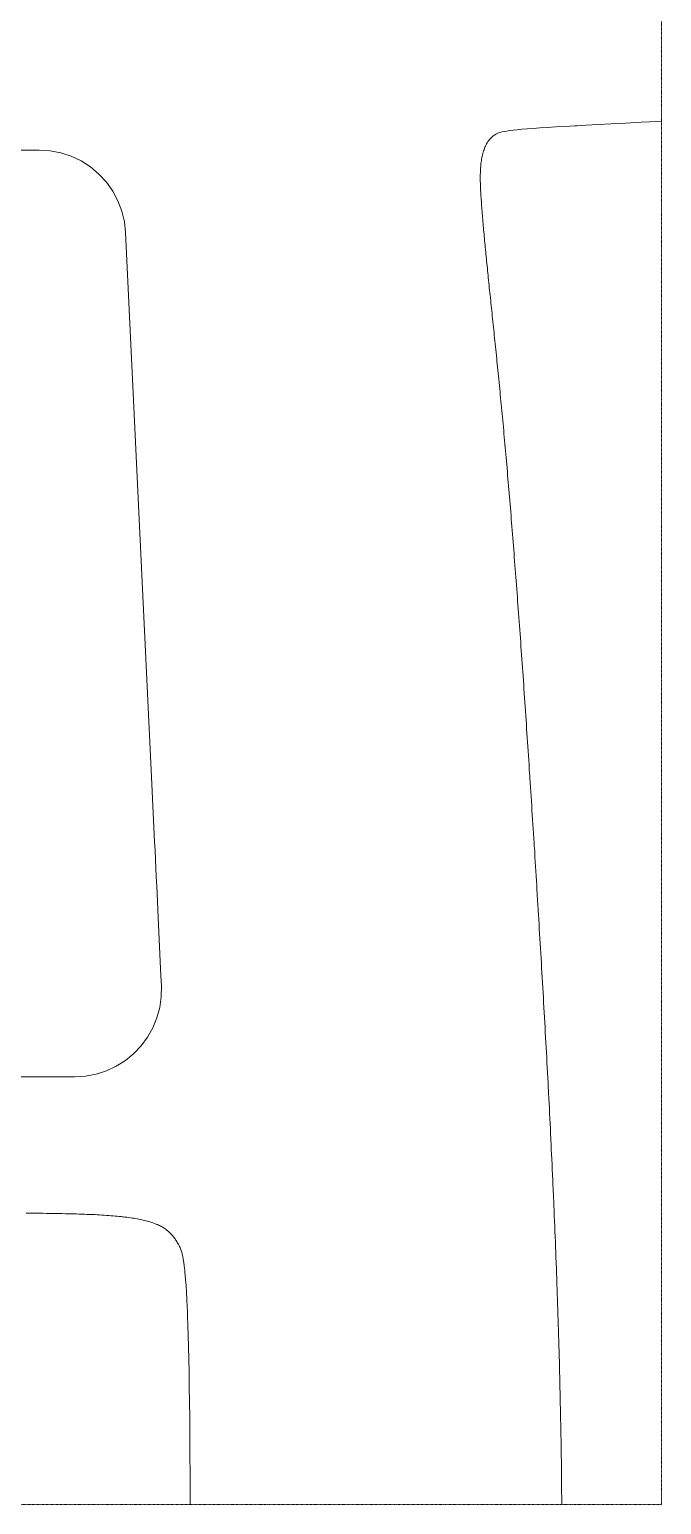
# Model space of a CAD drawing. Header units: inches. Extents: x -9418 to 110693, y 8585 to 209374.
# Drawn here: x 2563 to 4313, y 8585 to 12668 of the extents above; entities that cross this region are included whole.
import ezdxf

# ---------------------------------------------------------------- set-up
doc = ezdxf.new("R2010")
doc.units = ezdxf.units.IN
doc.header["$MEASUREMENT"] = 0
doc.linetypes.add('Aligning Line 1_8_', pattern=[0.25, 0.125, -0.125])
for name, color, linetype, lineweight in [('0-1', 7, 'Continuous', 5), ('C-TOPO', 7, 'Continuous', 9), ('G-ANNO-SYMB', 111, 'Aligning Line 1_8_', 9)]:
    doc.layers.add(name, color=color, linetype=linetype, lineweight=lineweight)

# ---------------------------------------------------------------- blocks, each defined once
blk = doc.blocks.new('1750 Ox - Topography_rvt-1-SITE PLAN - TOPO WITH IMAGERY')
at = {"layer": 'C-TOPO'}
for p, q in [((4302.6, 12413.8), (4256.2, 12411.4)), ((4256.2, 12411.4), (4302.6, 12413.8)), ((4312.8, 12414.3), (4302.6, 12413.8)), ((4302.6, 12413.8), (4312.8, 12414.3)), ((3845.9, 12372.9), (3843.4, 12370.7)), ((3843.4, 12370.7), (3845.9, 12372.9)), ((3848.6, 12374.9), (3845.9, 12372.9)), ((3845.9, 12372.9), (3848.6, 12374.9)), ((3851.4, 12376.8), (3848.6, 12374.9)), ((3848.6, 12374.9), (3851.4, 12376.8)), ((3854.4, 12378.6), (3851.4, 12376.8)), ((3851.4, 12376.8), (3854.4, 12378.6)), ((3857.7, 12380.3), (3854.4, 12378.6)), ((3854.4, 12378.6), (3857.7, 12380.3)), ((3861.5, 12381.9), (3857.7, 12380.3)), ((3857.7, 12380.3), (3861.5, 12381.9)), ((3866, 12383.3), (3861.5, 12381.9)), ((3861.5, 12381.9), (3866, 12383.3)), ((3871.2, 12384.7), (3866, 12383.3)), ((3866, 12383.3), (3871.2, 12384.7)), ((3877.4, 12386), (3871.2, 12384.7)), ((3871.2, 12384.7), (3877.4, 12386)), ((3884.6, 12387.3), (3877.4, 12386)), ((3877.4, 12386), (3884.6, 12387.3)), ((3893, 12388.5), (3884.6, 12387.3)), ((3884.6, 12387.3), (3893, 12388.5)), ((3902.7, 12389.8), (3893, 12388.5)), ((3893, 12388.5), (3902.7, 12389.8)), ((3913.8, 12391), (3902.7, 12389.8)), ((3902.7, 12389.8), (3913.8, 12391)), ((3926.6, 12392.2), (3913.8, 12391)), ((3913.8, 12391), (3926.6, 12392.2)), ((3941.2, 12393.4), (3926.6, 12392.2)), ((3926.6, 12392.2), (3941.2, 12393.4)), ((3957.6, 12394.6), (3941.2, 12393.4)), ((3941.2, 12393.4), (3957.6, 12394.6)), ((3976, 12395.9), (3957.6, 12394.6)), ((3957.6, 12394.6), (3976, 12395.9)), ((3996.6, 12397.2), (3976, 12395.9)), ((3976, 12395.9), (3996.6, 12397.2)), ((4019.6, 12398.6), (3996.6, 12397.2)), ((3996.6, 12397.2), (4019.6, 12398.6)), ((4044.9, 12400.1), (4019.6, 12398.6)), ((4019.6, 12398.6), (4044.9, 12400.1)), ((4072.9, 12401.7), (4044.9, 12400.1)), ((4044.9, 12400.1), (4072.9, 12401.7)), ((4079.8, 12402), (4072.9, 12401.7)), ((4072.9, 12401.7), (4079.8, 12402)), ((4103.5, 12403.3), (4079.8, 12402)), ((4079.8, 12402), (4103.5, 12403.3)), ((4137.1, 12405.1), (4103.5, 12403.3)), ((4103.5, 12403.3), (4137.1, 12405.1)), ((4173.6, 12407.1), (4137.1, 12405.1)), ((4137.1, 12405.1), (4173.6, 12407.1)), ((4193, 12408.1), (4173.6, 12407.1)), ((4173.6, 12407.1), (4193, 12408.1)), ((4213.3, 12409.1), (4193, 12408.1)), ((4193, 12408.1), (4213.3, 12409.1)), ((4256.2, 12411.4), (4213.3, 12409.1)), ((4213.3, 12409.1), (4256.2, 12411.4)), ((2589.9, 12334.6), (2091.2, 12334.6)), ((2091.2, 12334.6), (2589.9, 12334.6)), ((2620.3, 12332.7), (2589.9, 12334.6)), ((2589.9, 12334.6), (2620.3, 12332.7)), ((2650.2, 12326.9), (2620.3, 12332.7)), ((2620.3, 12332.7), (2650.2, 12326.9)), ((3820.4, 12332.1), (3819.3, 12328.5)), ((3819.3, 12328.5), (3820.4, 12332.1)), ((3821.6, 12335.6), (3820.4, 12332.1)), ((3820.4, 12332.1), (3821.6, 12335.6)), ((3822.8, 12339.1), (3821.6, 12335.6)), ((3821.6, 12335.6), (3822.8, 12339.1)), ((3824.2, 12342.4), (3822.8, 12339.1)), ((3822.8, 12339.1), (3824.2, 12342.4)), ((3825.7, 12345.7), (3824.2, 12342.4)), ((3824.2, 12342.4), (3825.7, 12345.7)), ((3827.2, 12348.9), (3825.7, 12345.7)), ((3825.7, 12345.7), (3827.2, 12348.9)), ((3828.9, 12352), (3827.2, 12348.9)), ((3827.2, 12348.9), (3828.9, 12352)), ((3830.6, 12355), (3828.9, 12352)), ((3828.9, 12352), (3830.6, 12355)), ((3832.5, 12357.9), (3830.6, 12355)), ((3830.6, 12355), (3832.5, 12357.9)), ((3834.5, 12360.7), (3832.5, 12357.9)), ((3832.5, 12357.9), (3834.5, 12360.7)), ((3836.5, 12363.4), (3834.5, 12360.7)), ((3834.5, 12360.7), (3836.5, 12363.4)), ((3838.7, 12365.9), (3836.5, 12363.4)), ((3836.5, 12363.4), (3838.7, 12365.9)), ((3841, 12368.4), (3838.7, 12365.9)), ((3838.7, 12365.9), (3841, 12368.4)), ((3843.4, 12370.7), (3841, 12368.4)), ((3841, 12368.4), (3843.4, 12370.7)), ((2679.1, 12317.4), (2650.2, 12326.9)), ((2650.2, 12326.9), (2679.1, 12317.4)), ((2706.6, 12304.3), (2679.1, 12317.4)), ((2679.1, 12317.4), (2706.6, 12304.3)), ((2732.2, 12287.8), (2706.6, 12304.3)), ((2706.6, 12304.3), (2732.2, 12287.8)), ((3812.8, 12293.1), (3812.4, 12288.8)), ((3812.4, 12288.8), (3812.8, 12293.1)), ((3813.2, 12297.3), (3812.8, 12293.1)), ((3812.8, 12293.1), (3813.2, 12297.3)), ((3813.7, 12301.4), (3813.2, 12297.3)), ((3813.2, 12297.3), (3813.7, 12301.4)), ((3814.3, 12305.5), (3813.7, 12301.4)), ((3813.7, 12301.4), (3814.3, 12305.5)), ((3814.9, 12309.5), (3814.3, 12305.5)), ((3814.3, 12305.5), (3814.9, 12309.5)), ((3815.6, 12313.5), (3814.9, 12309.5)), ((3814.9, 12309.5), (3815.6, 12313.5)), ((3816.4, 12317.3), (3815.6, 12313.5)), ((3815.6, 12313.5), (3816.4, 12317.3)), ((3817.3, 12321.2), (3816.4, 12317.3)), ((3816.4, 12317.3), (3817.3, 12321.2)), ((3818.2, 12324.9), (3817.3, 12321.2)), ((3817.3, 12321.2), (3818.2, 12324.9)), ((3819.3, 12328.5), (3818.2, 12324.9)), ((3818.2, 12324.9), (3819.3, 12328.5)), ((2755.5, 12268.3), (2732.2, 12287.8)), ((2732.2, 12287.8), (2755.5, 12268.3)), ((2776.2, 12245.9), (2755.5, 12268.3)), ((2755.5, 12268.3), (2776.2, 12245.9)), ((3811.3, 12266.6), (3811.2, 12261.9)), ((3811.2, 12261.9), (3811.3, 12266.6)), ((3811.2, 12261.9), (3811.2, 12257.3)), ((3811.2, 12257.3), (3811.2, 12261.9)), ((3811.2, 12257.3), (3811.3, 12252.5)), ((3811.3, 12252.5), (3811.2, 12257.3)), ((3811.4, 12271.1), (3811.3, 12266.6)), ((3811.3, 12266.6), (3811.4, 12271.1)), ((3811.3, 12252.5), (3811.3, 12247.7)), ((3811.3, 12247.7), (3811.3, 12252.5)), ((3811.6, 12275.7), (3811.4, 12271.1)), ((3811.4, 12271.1), (3811.6, 12275.7)), ((3811.8, 12280.1), (3811.6, 12275.7)), ((3811.6, 12275.7), (3811.8, 12280.1)), ((3812, 12284.5), (3811.8, 12280.1)), ((3811.8, 12280.1), (3812, 12284.5)), ((3812.4, 12288.8), (3812, 12284.5)), ((3812, 12284.5), (3812.4, 12288.8)), ((2793.8, 12221.1), (2776.2, 12245.9)), ((2776.2, 12245.9), (2793.8, 12221.1)), ((2808.2, 12194.3), (2793.8, 12221.1)), ((2793.8, 12221.1), (2808.2, 12194.3)), ((3811.3, 12247.7), (3811.4, 12242.9)), ((3811.4, 12242.9), (3811.3, 12247.7)), ((3811.4, 12242.9), (3811.6, 12238)), ((3811.6, 12238), (3811.4, 12242.9)), ((3811.6, 12238), (3811.8, 12233.1)), ((3811.8, 12233.1), (3811.6, 12238)), ((3811.8, 12233.1), (3812, 12228.1)), ((3812, 12228.1), (3811.8, 12233.1)), ((3812, 12228.1), (3812.2, 12223)), ((3812.2, 12223), (3812, 12228.1)), ((3812.2, 12223), (3812.5, 12217.9)), ((3812.5, 12217.9), (3812.2, 12223)), ((3812.5, 12217.9), (3812.8, 12212.8)), ((3812.8, 12212.8), (3812.5, 12217.9)), ((3812.8, 12212.8), (3813.1, 12207.6)), ((3813.1, 12207.6), (3812.8, 12212.8)), ((2819.1, 12165.8), (2808.2, 12194.3)), ((2808.2, 12194.3), (2819.1, 12165.8)), ((3813.1, 12207.6), (3813.5, 12202.4)), ((3813.5, 12202.4), (3813.1, 12207.6)), ((3813.5, 12202.4), (3813.8, 12197.2)), ((3813.8, 12197.2), (3813.5, 12202.4)), ((3813.8, 12197.2), (3814.2, 12191.9)), ((3814.2, 12191.9), (3813.8, 12197.2)), ((3814.2, 12191.9), (3814.6, 12186.5)), ((3814.6, 12186.5), (3814.2, 12191.9)), ((3814.6, 12186.5), (3815, 12181.1)), ((3815, 12181.1), (3814.6, 12186.5)), ((3815, 12181.1), (3815.4, 12175.7)), ((3815.4, 12175.7), (3815, 12181.1)), ((3815.4, 12175.7), (3815.8, 12170.3)), ((3815.8, 12170.3), (3815.4, 12175.7)), ((3815.8, 12170.3), (3816.2, 12164.8)), ((3816.2, 12164.8), (3815.8, 12170.3)), ((2826.2, 12136.2), (2819.1, 12165.8)), ((2819.1, 12165.8), (2826.2, 12136.2)), ((2829.6, 12106), (2826.2, 12136.2)), ((2826.2, 12136.2), (2829.6, 12106)), ((3816.2, 12164.8), (3816.7, 12159.2)), ((3816.7, 12159.2), (3816.2, 12164.8)), ((3816.7, 12159.2), (3817.1, 12153.6)), ((3817.1, 12153.6), (3816.7, 12159.2)), ((3817.1, 12153.6), (3817.6, 12148)), ((3817.6, 12148), (3817.1, 12153.6)), ((3817.6, 12148), (3818.1, 12142.4)), ((3818.1, 12142.4), (3817.6, 12148)), ((3818.1, 12142.4), (3818.5, 12136.7)), ((3818.5, 12136.7), (3818.1, 12142.4)), ((3818.5, 12136.7), (3819, 12130.9)), ((3819, 12130.9), (3818.5, 12136.7)), ((3819, 12130.9), (3819.5, 12125.1)), ((3819.5, 12125.1), (3819, 12130.9)), ((2864.5, 11371.3), (2829.6, 12106)), ((2829.6, 12106), (2864.5, 11371.3)), ((3819.5, 12125.1), (3820, 12119.3)), ((3820, 12119.3), (3819.5, 12125.1)), ((3820, 12119.3), (3820.6, 12113.5)), ((3820.6, 12113.5), (3820, 12119.3)), ((3820.6, 12113.5), (3821.1, 12107.6)), ((3821.1, 12107.6), (3820.6, 12113.5)), ((3821.1, 12107.6), (3821.6, 12101.6)), ((3821.6, 12101.6), (3821.1, 12107.6)), ((3821.6, 12101.6), (3822.2, 12095.6)), ((3822.2, 12095.6), (3821.6, 12101.6)), ((3822.2, 12095.6), (3822.8, 12089.6)), ((3822.8, 12089.6), (3822.2, 12095.6)), ((3822.8, 12089.6), (3823.3, 12083.6)), ((3823.3, 12083.6), (3822.8, 12089.6)), ((3823.3, 12083.6), (3823.9, 12077.5)), ((3823.9, 12077.5), (3823.3, 12083.6)), ((3823.9, 12077.5), (3824.5, 12071.3)), ((3824.5, 12071.3), (3823.9, 12077.5)), ((3824.5, 12071.3), (3825.1, 12065.1)), ((3825.1, 12065.1), (3824.5, 12071.3)), ((3825.1, 12065.1), (3825.7, 12058.9)), ((3825.7, 12058.9), (3825.1, 12065.1)), ((3825.7, 12058.9), (3826.3, 12052.6)), ((3826.3, 12052.6), (3825.7, 12058.9)), ((3826.3, 12052.6), (3826.9, 12046.3)), ((3826.9, 12046.3), (3826.3, 12052.6)), ((3826.9, 12046.3), (3827.5, 12040)), ((3827.5, 12040), (3826.9, 12046.3)), ((3827.5, 12040), (3828.2, 12033.6)), ((3828.2, 12033.6), (3827.5, 12040)), ((3828.2, 12033.6), (3828.8, 12027.1)), ((3828.8, 12027.1), (3828.2, 12033.6)), ((3828.8, 12027.1), (3829.5, 12020.6)), ((3829.5, 12020.6), (3828.8, 12027.1)), ((3829.5, 12020.6), (3830.1, 12014.1)), ((3830.1, 12014.1), (3829.5, 12020.6)), ((3830.1, 12014.1), (3830.8, 12007.5)), ((3830.8, 12007.5), (3830.1, 12014.1)), ((3830.8, 12007.5), (3831.5, 12000.9)), ((3831.5, 12000.9), (3830.8, 12007.5)), ((3831.5, 12000.9), (3832.1, 11994.3)), ((3832.1, 11994.3), (3831.5, 12000.9)), ((3832.1, 11994.3), (3832.8, 11987.6)), ((3832.8, 11987.6), (3832.1, 11994.3)), ((3832.8, 11987.6), (3833.5, 11980.9)), ((3833.5, 11980.9), (3832.8, 11987.6)), ((3833.5, 11980.9), (3834.2, 11974.1)), ((3834.2, 11974.1), (3833.5, 11980.9)), ((3834.2, 11974.1), (3834.9, 11967.2)), ((3834.9, 11967.2), (3834.2, 11974.1)), ((3834.9, 11967.2), (3835.6, 11960.4)), ((3835.6, 11960.4), (3834.9, 11967.2)), ((3835.6, 11960.4), (3836.3, 11953.5)), ((3836.3, 11953.5), (3835.6, 11960.4)), ((3836.3, 11953.5), (3837.1, 11946.5)), ((3837.1, 11946.5), (3836.3, 11953.5)), ((3837.1, 11946.5), (3837.8, 11939.5)), ((3837.8, 11939.5), (3837.1, 11946.5)), ((3837.8, 11939.5), (3838.5, 11932.5)), ((3838.5, 11932.5), (3837.8, 11939.5)), ((3838.5, 11932.5), (3839.3, 11925.4)), ((3839.3, 11925.4), (3838.5, 11932.5)), ((3839.3, 11925.4), (3840, 11918.2)), ((3840, 11918.2), (3839.3, 11925.4)), ((3840, 11918.2), (3840.8, 11911.1)), ((3840.8, 11911.1), (3840, 11918.2)), ((3840.8, 11911.1), (3841.5, 11903.8)), ((3841.5, 11903.8), (3840.8, 11911.1)), ((3841.5, 11903.8), (3842.3, 11896.6)), ((3842.3, 11896.6), (3841.5, 11903.8)), ((3842.3, 11896.6), (3843, 11889.2)), ((3843, 11889.2), (3842.3, 11896.6)), ((3843, 11889.2), (3843.8, 11881.9)), ((3843.8, 11881.9), (3843, 11889.2)), ((3843.8, 11881.9), (3844.6, 11874.5)), ((3844.6, 11874.5), (3843.8, 11881.9)), ((3844.6, 11874.5), (3845.4, 11867)), ((3845.4, 11867), (3844.6, 11874.5)), ((3845.4, 11867), (3846.2, 11859.5)), ((3846.2, 11859.5), (3845.4, 11867)), ((3846.2, 11859.5), (3846.9, 11852)), ((3846.9, 11852), (3846.2, 11859.5)), ((3846.9, 11852), (3847.7, 11844.4)), ((3847.7, 11844.4), (3846.9, 11852)), ((3847.7, 11844.4), (3848.5, 11836.8)), ((3848.5, 11836.8), (3847.7, 11844.4)), ((3848.5, 11836.8), (3849.3, 11829.1)), ((3849.3, 11829.1), (3848.5, 11836.8)), ((3849.3, 11829.1), (3850.1, 11821.4)), ((3850.1, 11821.4), (3849.3, 11829.1)), ((3850.1, 11821.4), (3850.9, 11813.6)), ((3850.9, 11813.6), (3850.1, 11821.4)), ((3850.9, 11813.6), (3851.7, 11805.8)), ((3851.7, 11805.8), (3850.9, 11813.6)), ((3851.7, 11805.8), (3852.6, 11797.9)), ((3852.6, 11797.9), (3851.7, 11805.8)), ((3852.6, 11797.9), (3853.4, 11790)), ((3853.4, 11790), (3852.6, 11797.9)), ((3853.4, 11790), (3854.2, 11782.1)), ((3854.2, 11782.1), (3853.4, 11790)), ((3854.2, 11782.1), (3855, 11774.1)), ((3855, 11774.1), (3854.2, 11782.1)), ((3855, 11774.1), (3855.8, 11766)), ((3855.8, 11766), (3855, 11774.1)), ((3855.8, 11766), (3856.7, 11757.9)), ((3856.7, 11757.9), (3855.8, 11766)), ((3856.7, 11757.9), (3857.5, 11749.8)), ((3857.5, 11749.8), (3856.7, 11757.9)), ((3857.5, 11749.8), (3858.3, 11741.6)), ((3858.3, 11741.6), (3857.5, 11749.8)), ((3858.3, 11741.6), (3859.2, 11733.4)), ((3859.2, 11733.4), (3858.3, 11741.6)), ((3859.2, 11733.4), (3860, 11725.1)), ((3860, 11725.1), (3859.2, 11733.4)), ((3860, 11725.1), (3860.8, 11716.7)), ((3860.8, 11716.7), (3860, 11725.1)), ((3860.8, 11716.7), (3861.7, 11708.4)), ((3861.7, 11708.4), (3860.8, 11716.7)), ((3861.7, 11708.4), (3862.5, 11699.9)), ((3862.5, 11699.9), (3861.7, 11708.4)), ((3862.5, 11699.9), (3863.4, 11691.4)), ((3863.4, 11691.4), (3862.5, 11699.9)), ((3863.4, 11691.4), (3864.2, 11682.9)), ((3864.2, 11682.9), (3863.4, 11691.4)), ((3864.2, 11682.9), (3865, 11674.3)), ((3865, 11674.3), (3864.2, 11682.9)), ((3865, 11674.3), (3865.9, 11665.7)), ((3865.9, 11665.7), (3865, 11674.3)), ((3865.9, 11665.7), (3866.7, 11657)), ((3866.7, 11657), (3865.9, 11665.7)), ((3866.7, 11657), (3867.6, 11648.3)), ((3867.6, 11648.3), (3866.7, 11657)), ((3867.6, 11648.3), (3868.4, 11639.6)), ((3868.4, 11639.6), (3867.6, 11648.3)), ((3868.4, 11639.6), (3869.3, 11630.7)), ((3869.3, 11630.7), (3868.4, 11639.6)), ((3869.3, 11630.7), (3870.1, 11621.9)), ((3870.1, 11621.9), (3869.3, 11630.7)), ((3870.1, 11621.9), (3871, 11612.9)), ((3871, 11612.9), (3870.1, 11621.9)), ((3871, 11612.9), (3871.8, 11604)), ((3871.8, 11604), (3871, 11612.9)), ((3871.8, 11604), (3872.7, 11595)), ((3872.7, 11595), (3871.8, 11604)), ((3872.7, 11595), (3873.5, 11585.9)), ((3873.5, 11585.9), (3872.7, 11595)), ((3873.5, 11585.9), (3874.3, 11576.8)), ((3874.3, 11576.8), (3873.5, 11585.9)), ((3874.3, 11576.8), (3875.2, 11567.6)), ((3875.2, 11567.6), (3874.3, 11576.8)), ((3875.2, 11567.6), (3876, 11558.4)), ((3876, 11558.4), (3875.2, 11567.6)), ((3876, 11558.4), (3876.9, 11549.1)), ((3876.9, 11549.1), (3876, 11558.4)), ((3876.9, 11549.1), (3877.7, 11539.8)), ((3877.7, 11539.8), (3876.9, 11549.1)), ((3877.7, 11539.8), (3878.6, 11530.5)), ((3878.6, 11530.5), (3877.7, 11539.8)), ((3878.6, 11530.5), (3879.4, 11521.1)), ((3879.4, 11521.1), (3878.6, 11530.5)), ((3879.4, 11521.1), (3880.3, 11511.6)), ((3880.3, 11511.6), (3879.4, 11521.1)), ((3880.3, 11511.6), (3881.1, 11502.1)), ((3881.1, 11502.1), (3880.3, 11511.6)), ((3881.1, 11502.1), (3882, 11492.6)), ((3882, 11492.6), (3881.1, 11502.1)), ((3882, 11492.6), (3882.8, 11483)), ((3882.8, 11483), (3882, 11492.6)), ((3882.8, 11483), (3883.6, 11473.3)), ((3883.6, 11473.3), (3882.8, 11483)), ((3883.6, 11473.3), (3884.5, 11463.7)), ((3884.5, 11463.7), (3883.6, 11473.3)), ((3884.5, 11463.7), (3885.3, 11453.9)), ((3885.3, 11453.9), (3884.5, 11463.7)), ((3885.3, 11453.9), (3886.2, 11444.2)), ((3886.2, 11444.2), (3885.3, 11453.9)), ((3886.2, 11444.2), (3887, 11434.3)), ((3887, 11434.3), (3886.2, 11444.2)), ((3887, 11434.3), (3887.9, 11424.5)), ((3887.9, 11424.5), (3887, 11434.3)), ((3887.9, 11424.5), (3888.7, 11414.5)), ((3888.7, 11414.5), (3887.9, 11424.5)), ((3888.7, 11414.5), (3889.6, 11404.6)), ((3889.6, 11404.6), (3888.7, 11414.5)), ((3889.6, 11404.6), (3890.4, 11394.6)), ((3890.4, 11394.6), (3889.6, 11404.6)), ((3890.4, 11394.6), (3891.2, 11384.5)), ((3891.2, 11384.5), (3890.4, 11394.6)), ((2899.4, 10637.6), (2864.5, 11371.3)), ((2864.5, 11371.3), (2899.4, 10637.6)), ((3891.2, 11384.5), (3892.1, 11374.4)), ((3892.1, 11374.4), (3891.2, 11384.5)), ((3892.1, 11374.4), (3892.9, 11364.3)), ((3892.9, 11364.3), (3892.1, 11374.4)), ((3892.9, 11364.3), (3893.8, 11354.1)), ((3893.8, 11354.1), (3892.9, 11364.3)), ((3893.8, 11354.1), (3894.6, 11343.9)), ((3894.6, 11343.9), (3893.8, 11354.1)), ((3894.6, 11343.9), (3895.5, 11333.6)), ((3895.5, 11333.6), (3894.6, 11343.9)), ((3895.5, 11333.6), (3896.3, 11323.3)), ((3896.3, 11323.3), (3895.5, 11333.6)), ((3896.3, 11323.3), (3897.1, 11313)), ((3897.1, 11313), (3896.3, 11323.3)), ((3897.1, 11313), (3898, 11302.6)), ((3898, 11302.6), (3897.1, 11313)), ((3898, 11302.6), (3898.8, 11292.1)), ((3898.8, 11292.1), (3898, 11302.6)), ((3898.8, 11292.1), (3899.7, 11281.6)), ((3899.7, 11281.6), (3898.8, 11292.1)), ((3899.7, 11281.6), (3900.5, 11271.1)), ((3900.5, 11271.1), (3899.7, 11281.6)), ((3900.5, 11271.1), (3901.3, 11260.5)), ((3901.3, 11260.5), (3900.5, 11271.1)), ((3901.3, 11260.5), (3902.2, 11249.9)), ((3902.2, 11249.9), (3901.3, 11260.5)), ((3902.2, 11249.9), (3903, 11239.3)), ((3903, 11239.3), (3902.2, 11249.9)), ((3903, 11239.3), (3903.9, 11228.6)), ((3903.9, 11228.6), (3903, 11239.3)), ((3903.9, 11228.6), (3904.7, 11217.9)), ((3904.7, 11217.9), (3903.9, 11228.6)), ((3904.7, 11217.9), (3905.5, 11207.1)), ((3905.5, 11207.1), (3904.7, 11217.9)), ((3905.5, 11207.1), (3906.4, 11196.3)), ((3906.4, 11196.3), (3905.5, 11207.1)), ((3906.4, 11196.3), (3907.2, 11185.4)), ((3907.2, 11185.4), (3906.4, 11196.3)), ((3907.2, 11185.4), (3908, 11174.5)), ((3908, 11174.5), (3907.2, 11185.4)), ((3908, 11174.5), (3908.9, 11163.6)), ((3908.9, 11163.6), (3908, 11174.5)), ((3908.9, 11163.6), (3909.7, 11152.6)), ((3909.7, 11152.6), (3908.9, 11163.6)), ((3909.7, 11152.6), (3910.6, 11141.6)), ((3910.6, 11141.6), (3909.7, 11152.6)), ((3910.6, 11141.6), (3911.4, 11130.5)), ((3911.4, 11130.5), (3910.6, 11141.6)), ((3911.4, 11130.5), (3912.2, 11119.4)), ((3912.2, 11119.4), (3911.4, 11130.5)), ((3912.2, 11119.4), (3913.1, 11108.3)), ((3913.1, 11108.3), (3912.2, 11119.4)), ((3913.1, 11108.3), (3913.9, 11097.1)), ((3913.9, 11097.1), (3913.1, 11108.3)), ((3913.9, 11097.1), (3914.7, 11085.9)), ((3914.7, 11085.9), (3913.9, 11097.1)), ((3914.7, 11085.9), (3915.6, 11074.7)), ((3915.6, 11074.7), (3914.7, 11085.9)), ((3915.6, 11074.7), (3916.4, 11063.4)), ((3916.4, 11063.4), (3915.6, 11074.7)), ((3916.4, 11063.4), (3917.2, 11052.1)), ((3917.2, 11052.1), (3916.4, 11063.4)), ((3917.2, 11052.1), (3918.1, 11040.7)), ((3918.1, 11040.7), (3917.2, 11052.1)), ((3918.1, 11040.7), (3918.9, 11029.3)), ((3918.9, 11029.3), (3918.1, 11040.7)), ((3918.9, 11029.3), (3919.7, 11017.9)), ((3919.7, 11017.9), (3918.9, 11029.3)), ((3919.7, 11017.9), (3920.6, 11006.4)), ((3920.6, 11006.4), (3919.7, 11017.9)), ((3920.6, 11006.4), (3921.4, 10994.9)), ((3921.4, 10994.9), (3920.6, 11006.4)), ((3921.4, 10994.9), (3922.2, 10983.3)), ((3922.2, 10983.3), (3921.4, 10994.9)), ((3922.2, 10983.3), (3923.1, 10971.8)), ((3923.1, 10971.8), (3922.2, 10983.3)), ((3923.1, 10971.8), (3923.9, 10960.1)), ((3923.9, 10960.1), (3923.1, 10971.8)), ((3923.9, 10960.1), (3924.7, 10948.5)), ((3924.7, 10948.5), (3923.9, 10960.1)), ((3924.7, 10948.5), (3925.6, 10936.8)), ((3925.6, 10936.8), (3924.7, 10948.5)), ((3925.6, 10936.8), (3926.4, 10925.1)), ((3926.4, 10925.1), (3925.6, 10936.8)), ((3926.4, 10925.1), (3927.2, 10913.3)), ((3927.2, 10913.3), (3926.4, 10925.1)), ((3927.2, 10913.3), (3928.1, 10901.5)), ((3928.1, 10901.5), (3927.2, 10913.3)), ((3928.1, 10901.5), (3928.9, 10889.7)), ((3928.9, 10889.7), (3928.1, 10901.5)), ((3928.9, 10889.7), (3929.7, 10877.8)), ((3929.7, 10877.8), (3928.9, 10889.7)), ((3929.7, 10877.8), (3930.5, 10865.9)), ((3930.5, 10865.9), (3929.7, 10877.8)), ((3930.5, 10865.9), (3931.4, 10854)), ((3931.4, 10854), (3930.5, 10865.9)), ((3931.4, 10854), (3932.2, 10842)), ((3932.2, 10842), (3931.4, 10854)), ((3932.2, 10842), (3933, 10830)), ((3933, 10830), (3932.2, 10842)), ((3933, 10830), (3933.9, 10818)), ((3933.9, 10818), (3933, 10830)), ((3933.9, 10818), (3934.7, 10805.9)), ((3934.7, 10805.9), (3933.9, 10818)), ((3934.7, 10805.9), (3935.5, 10793.8)), ((3935.5, 10793.8), (3934.7, 10805.9)), ((3935.5, 10793.8), (3936.3, 10781.7)), ((3936.3, 10781.7), (3935.5, 10793.8)), ((3936.3, 10781.7), (3937.2, 10769.5)), ((3937.2, 10769.5), (3936.3, 10781.7)), ((3937.2, 10769.5), (3938, 10757.3)), ((3938, 10757.3), (3937.2, 10769.5)), ((3938, 10757.3), (3938.8, 10745.1)), ((3938.8, 10745.1), (3938, 10757.3)), ((3938.8, 10745.1), (3939.6, 10732.8)), ((3939.6, 10732.8), (3938.8, 10745.1)), ((3939.6, 10732.8), (3940.5, 10720.5)), ((3940.5, 10720.5), (3939.6, 10732.8)), ((3940.5, 10720.5), (3941.3, 10708.2)), ((3941.3, 10708.2), (3940.5, 10720.5)), ((3941.3, 10708.2), (3942.1, 10695.8)), ((3942.1, 10695.8), (3941.3, 10708.2)), ((3942.1, 10695.8), (3942.9, 10683.4)), ((3942.9, 10683.4), (3942.1, 10695.8)), ((3942.9, 10683.4), (3943.8, 10671)), ((3943.8, 10671), (3942.9, 10683.4)), ((3943.8, 10671), (3944.6, 10658.6)), ((3944.6, 10658.6), (3943.8, 10671)), ((3944.6, 10658.6), (3945.4, 10646.1)), ((3945.4, 10646.1), (3944.6, 10658.6)), ((2902.2, 10578.9), (2899.4, 10637.6)), ((2899.4, 10637.6), (2902.2, 10578.9)), ((3945.4, 10646.1), (3945.5, 10644.7)), ((3945.5, 10644.7), (3945.4, 10646.1)), ((3945.5, 10644.7), (3946.2, 10633.6)), ((3946.2, 10633.6), (3945.5, 10644.7)), ((3946.2, 10633.6), (3947, 10621)), ((3947, 10621), (3946.2, 10633.6)), ((3947, 10621), (3947.9, 10608.5)), ((3947.9, 10608.5), (3947, 10621)), ((2909.8, 10419.3), (2902.2, 10578.9)), ((2902.2, 10578.9), (2909.8, 10419.3)), ((3947.9, 10608.5), (3948.1, 10604.2)), ((3948.1, 10604.2), (3947.9, 10608.5)), ((3948.1, 10604.2), (3948.6, 10597.1)), ((3948.6, 10597.1), (3948.1, 10604.2)), ((3948.6, 10597.1), (3948.7, 10595.9)), ((3948.7, 10595.9), (3948.6, 10597.1)), ((3948.7, 10595.9), (3949.5, 10583.2)), ((3949.5, 10583.2), (3948.7, 10595.9)), ((3949.5, 10583.2), (3950.3, 10570.6)), ((3950.3, 10570.6), (3949.5, 10583.2)), ((3950.3, 10570.6), (3951.1, 10557.9)), ((3951.1, 10557.9), (3950.3, 10570.6)), ((3951.1, 10557.9), (3952, 10545.2)), ((3952, 10545.2), (3951.1, 10557.9)), ((3952, 10545.2), (3952.8, 10532.4)), ((3952.8, 10532.4), (3952, 10545.2)), ((3952.8, 10532.4), (3953.6, 10519.7)), ((3953.6, 10519.7), (3952.8, 10532.4)), ((3953.6, 10519.7), (3954.4, 10506.9)), ((3954.4, 10506.9), (3953.6, 10519.7)), ((3954.4, 10506.9), (3955.2, 10494)), ((3955.2, 10494), (3954.4, 10506.9)), ((3955.2, 10494), (3956.1, 10481.2)), ((3956.1, 10481.2), (3955.2, 10494)), ((3956.1, 10481.2), (3956.9, 10468.3)), ((3956.9, 10468.3), (3956.1, 10481.2)), ((3956.9, 10468.3), (3957.7, 10455.4)), ((3957.7, 10455.4), (3956.9, 10468.3)), ((3957.7, 10455.4), (3958.5, 10442.5)), ((3958.5, 10442.5), (3957.7, 10455.4)), ((2910.9, 10395.5), (2909.8, 10419.3)), ((2909.8, 10419.3), (2910.9, 10395.5)), ((3958.5, 10442.5), (3959.3, 10429.5)), ((3959.3, 10429.5), (3958.5, 10442.5)), ((3959.3, 10429.5), (3960.1, 10416.5)), ((3960.1, 10416.5), (3959.3, 10429.5)), ((3960.1, 10416.5), (3960.8, 10405.5)), ((3960.8, 10405.5), (3960.1, 10416.5)), ((2914.4, 10322.7), (2910.9, 10395.5)), ((2910.9, 10395.5), (2914.4, 10322.7)), ((3960.8, 10405.5), (3960.9, 10403.5)), ((3960.9, 10403.5), (3960.8, 10405.5)), ((3960.9, 10403.5), (3961.8, 10390.5)), ((3961.8, 10390.5), (3960.9, 10403.5)), ((3961.8, 10390.5), (3962.6, 10377.4)), ((3962.6, 10377.4), (3961.8, 10390.5)), ((3962.6, 10377.4), (3963.4, 10364.3)), ((3963.4, 10364.3), (3962.6, 10377.4)), ((3963.4, 10364.3), (3964.2, 10351.2)), ((3964.2, 10351.2), (3963.4, 10364.3)), ((3964.2, 10351.2), (3965, 10338)), ((3965, 10338), (3964.2, 10351.2)), ((3965, 10338), (3965.8, 10324.9)), ((3965.8, 10324.9), (3965, 10338)), ((2915.6, 10296.6), (2914.4, 10322.7)), ((2914.4, 10322.7), (2915.6, 10296.6)), ((2919.8, 10209.8), (2915.6, 10296.6)), ((2915.6, 10296.6), (2919.8, 10209.8)), ((3965.8, 10324.9), (3966.6, 10311.7)), ((3966.6, 10311.7), (3965.8, 10324.9)), ((3966.6, 10311.7), (3967.4, 10298.4)), ((3967.4, 10298.4), (3966.6, 10311.7)), ((3967.4, 10298.4), (3968.2, 10285.2)), ((3968.2, 10285.2), (3967.4, 10298.4)), ((3968.2, 10285.2), (3968.7, 10277.1)), ((3968.7, 10277.1), (3968.2, 10285.2)), ((3968.7, 10277.1), (3969, 10271.9)), ((3969, 10271.9), (3968.7, 10277.1)), ((3969, 10271.9), (3969.9, 10258.7)), ((3969.9, 10258.7), (3969, 10271.9)), ((3969.9, 10258.7), (3970, 10256.8)), ((3970, 10256.8), (3969.9, 10258.7)), ((3970, 10256.8), (3970.7, 10245.3)), ((3970.7, 10245.3), (3970, 10256.8)), ((2927.4, 10048.3), (2919.8, 10209.8)), ((2919.8, 10209.8), (2927.4, 10048.3)), ((3970.7, 10245.3), (3971.5, 10232)), ((3971.5, 10232), (3970.7, 10245.3)), ((3971.5, 10232), (3971.7, 10228.6)), ((3971.7, 10228.6), (3971.5, 10232)), ((3971.7, 10228.6), (3972.3, 10218.6)), ((3972.3, 10218.6), (3971.7, 10228.6)), ((3972.3, 10218.6), (3973.1, 10205.3)), ((3973.1, 10205.3), (3972.3, 10218.6)), ((3973.1, 10205.3), (3973.9, 10191.9)), ((3973.9, 10191.9), (3973.1, 10205.3)), ((3973.9, 10191.9), (3974.7, 10178.4)), ((3974.7, 10178.4), (3973.9, 10191.9)), ((3974.7, 10178.4), (3975.5, 10165)), ((3975.5, 10165), (3974.7, 10178.4)), ((3975.5, 10165), (3976.3, 10151.5)), ((3976.3, 10151.5), (3975.5, 10165)), ((3976.3, 10151.5), (3977.1, 10138)), ((3977.1, 10138), (3976.3, 10151.5)), ((3977.1, 10138), (3977.9, 10124.5)), ((3977.9, 10124.5), (3977.1, 10138)), ((3977.9, 10124.5), (3978.7, 10111)), ((3978.7, 10111), (3977.9, 10124.5)), ((3978.7, 10111), (3979.5, 10097.4)), ((3979.5, 10097.4), (3978.7, 10111)), ((3979.5, 10097.4), (3980.3, 10083.8)), ((3980.3, 10083.8), (3979.5, 10097.4)), ((2928.8, 10020.6), (2927.4, 10048.3)), ((2927.4, 10048.3), (2928.8, 10020.6)), ((3980.3, 10083.8), (3981.1, 10070.2)), ((3981.1, 10070.2), (3980.3, 10083.8)), ((3981.1, 10070.2), (3981.9, 10056.6)), ((3981.9, 10056.6), (3981.1, 10070.2)), ((3981.9, 10056.6), (3982.7, 10043)), ((3982.7, 10043), (3981.9, 10056.6)), ((2928.3, 9990.7), (2928.8, 10020.6)), ((2928.8, 10020.6), (2928.3, 9990.7)), ((3982.7, 10043), (3983.5, 10029.3)), ((3983.5, 10029.3), (3982.7, 10043)), ((3983.5, 10029.3), (3984.3, 10015.6)), ((3984.3, 10015.6), (3983.5, 10029.3)), ((3984.3, 10015.6), (3985, 10001.9)), ((3985, 10001.9), (3984.3, 10015.6)), ((2924.2, 9961.1), (2928.3, 9990.7)), ((2928.3, 9990.7), (2924.2, 9961.1)), ((3985, 10001.9), (3985.8, 9988.2)), ((3985.8, 9988.2), (3985, 10001.9)), ((3985.8, 9988.2), (3986.6, 9974.5)), ((3986.6, 9974.5), (3985.8, 9988.2)), ((3986.6, 9974.5), (3987.4, 9960.7)), ((3987.4, 9960.7), (3986.6, 9974.5)), ((2908.9, 9914.1), (2916.4, 9932.3)), ((2916.4, 9932.3), (2908.9, 9914.1)), ((2916.4, 9932.3), (2924.2, 9961.1)), ((2924.2, 9961.1), (2916.4, 9932.3)), ((3987.4, 9960.7), (3988.2, 9946.9)), ((3988.2, 9946.9), (3987.4, 9960.7)), ((3988.2, 9946.9), (3988.9, 9933.2)), ((3988.9, 9933.2), (3988.2, 9946.9)), ((3988.9, 9933.2), (3989.7, 9919.3)), ((3989.7, 9919.3), (3988.9, 9933.2)), ((2890.4, 9878.7), (2905.1, 9904.7)), ((2905.1, 9904.7), (2890.4, 9878.7)), ((2905.1, 9904.7), (2908.9, 9914.1)), ((2908.9, 9914.1), (2905.1, 9904.7)), ((3989.7, 9919.3), (3990.5, 9905.5)), ((3990.5, 9905.5), (3989.7, 9919.3)), ((3990.5, 9905.5), (3991.3, 9891.7)), ((3991.3, 9891.7), (3990.5, 9905.5)), ((3991.3, 9891.7), (3992, 9877.8)), ((3992, 9877.8), (3991.3, 9891.7)), ((2852.1, 9833.1), (2872.7, 9854.7)), ((2872.7, 9854.7), (2852.1, 9833.1)), ((2872.7, 9854.7), (2890.4, 9878.7)), ((2890.4, 9878.7), (2872.7, 9854.7)), ((3992, 9877.8), (3992.8, 9863.9)), ((3992.8, 9863.9), (3992, 9877.8)), ((3992.8, 9863.9), (3993.5, 9850)), ((3993.5, 9850), (3992.8, 9863.9)), ((3993.5, 9850), (3994.3, 9836.1)), ((3994.3, 9836.1), (3993.5, 9850)), ((2803.7, 9798.4), (2829, 9814.2)), ((2829, 9814.2), (2803.7, 9798.4)), ((2829, 9814.2), (2852.1, 9833.1)), ((2852.1, 9833.1), (2829, 9814.2)), ((3994.3, 9836.1), (3995.1, 9822.2)), ((3995.1, 9822.2), (3994.3, 9836.1)), ((3995.1, 9822.2), (3995.8, 9808.3)), ((3995.8, 9808.3), (3995.1, 9822.2)), ((3995.8, 9808.3), (3996.5, 9794.3)), ((3996.5, 9794.3), (3995.8, 9808.3)), ((2444.8, 9769.2), (2689, 9769.2)), ((2689, 9769.2), (2444.8, 9769.2)), ((2689, 9769.2), (2718.8, 9771)), ((2718.8, 9771), (2689, 9769.2)), ((2718.8, 9771), (2748.2, 9776.6)), ((2748.2, 9776.6), (2718.8, 9771)), ((2748.2, 9776.6), (2776.6, 9785.7)), ((2776.6, 9785.7), (2748.2, 9776.6)), ((2776.6, 9785.7), (2803.7, 9798.3)), ((2803.7, 9798.3), (2776.6, 9785.7)), ((2803.7, 9798.3), (2803.7, 9798.4)), ((2803.7, 9798.4), (2803.7, 9798.3)), ((3996.5, 9794.3), (3997.3, 9780.3)), ((3997.3, 9780.3), (3996.5, 9794.3)), ((3997.3, 9780.3), (3998, 9766.3)), ((3998, 9766.3), (3997.3, 9780.3)), ((3998, 9766.3), (3998.8, 9752.3)), ((3998.8, 9752.3), (3998, 9766.3)), ((3998.8, 9752.3), (3999.5, 9738.3)), ((3999.5, 9738.3), (3998.8, 9752.3)), ((3999.5, 9738.3), (3999.8, 9731.8)), ((3999.8, 9731.8), (3999.5, 9738.3)), ((3999.8, 9731.8), (4000.2, 9724.3)), ((4000.2, 9724.3), (3999.8, 9731.8)), ((4000.2, 9724.3), (4000.9, 9710.2)), ((4000.9, 9710.2), (4000.2, 9724.3)), ((4000.9, 9710.2), (4001.7, 9696.2)), ((4001.7, 9696.2), (4000.9, 9710.2)), ((4001.7, 9696.2), (4002.4, 9682.1)), ((4002.4, 9682.1), (4001.7, 9696.2)), ((4002.4, 9682.1), (4003.1, 9668)), ((4003.1, 9668), (4002.4, 9682.1)), ((4003.1, 9668), (4003.8, 9653.9)), ((4003.8, 9653.9), (4003.1, 9668)), ((4003.8, 9653.9), (4004.5, 9639.8)), ((4004.5, 9639.8), (4003.8, 9653.9)), ((4004.5, 9639.8), (4005.2, 9625.6)), ((4005.2, 9625.6), (4004.5, 9639.8)), ((4005.2, 9625.6), (4005.9, 9611.5)), ((4005.9, 9611.5), (4005.2, 9625.6)), ((4005.9, 9611.5), (4006.6, 9597.3)), ((4006.6, 9597.3), (4005.9, 9611.5)), ((4006.6, 9597.3), (4006.8, 9592.9)), ((4006.8, 9592.9), (4006.6, 9597.3)), ((4006.8, 9592.9), (4007.2, 9583.2)), ((4007.2, 9583.2), (4006.8, 9592.9)), ((4007.2, 9583.2), (4007.9, 9569)), ((4007.9, 9569), (4007.2, 9583.2)), ((4007.9, 9569), (4008.6, 9554.8)), ((4008.6, 9554.8), (4007.9, 9569)), ((4008.6, 9554.8), (4009.3, 9540.6)), ((4009.3, 9540.6), (4008.6, 9554.8)), ((4009.3, 9540.6), (4009.9, 9526.4)), ((4009.9, 9526.4), (4009.3, 9540.6)), ((4009.9, 9526.4), (4010.6, 9512.2)), ((4010.6, 9512.2), (4009.9, 9526.4)), ((4010.6, 9512.2), (4011.2, 9497.9)), ((4011.2, 9497.9), (4010.6, 9512.2)), ((4011.2, 9497.9), (4011.9, 9483.7)), ((4011.9, 9483.7), (4011.2, 9497.9)), ((4011.9, 9483.7), (4012.5, 9469.4)), ((4012.5, 9469.4), (4011.9, 9483.7)), ((4012.5, 9469.4), (4012.9, 9459.5)), ((4012.9, 9459.5), (4012.5, 9469.4)), ((4012.9, 9459.5), (4013.1, 9455.2)), ((4013.1, 9455.2), (4012.9, 9459.5)), ((4013.1, 9455.2), (4013.8, 9440.9)), ((4013.8, 9440.9), (4013.1, 9455.2)), ((4013.8, 9440.9), (4014.1, 9432.2)), ((4014.1, 9432.2), (4013.8, 9440.9)), ((4014.1, 9432.2), (4014.4, 9426.6)), ((4014.4, 9426.6), (4014.1, 9432.2)), ((4014.4, 9426.6), (4015, 9412.3)), ((4015, 9412.3), (4014.4, 9426.6)), ((4015, 9412.3), (4015.6, 9398)), ((4015.6, 9398), (4015, 9412.3)), ((4015.6, 9398), (4016.2, 9383.7)), ((4016.2, 9383.7), (4015.6, 9398)), ((2564.1, 9391.5), (2554.4, 9391.6)), ((2554.4, 9391.6), (2564.1, 9391.5)), ((2573.7, 9391.4), (2564.1, 9391.5)), ((2564.1, 9391.5), (2573.7, 9391.4)), ((2583.2, 9391.3), (2573.7, 9391.4)), ((2573.7, 9391.4), (2583.2, 9391.3)), ((2592.5, 9391.2), (2583.2, 9391.3)), ((2583.2, 9391.3), (2592.5, 9391.2)), ((2601.7, 9391.1), (2592.5, 9391.2)), ((2592.5, 9391.2), (2601.7, 9391.1)), ((2610.7, 9390.9), (2601.7, 9391.1)), ((2601.7, 9391.1), (2610.7, 9390.9)), ((2619.6, 9390.8), (2610.7, 9390.9)), ((2610.7, 9390.9), (2619.6, 9390.8)), ((2628.4, 9390.7), (2619.6, 9390.8)), ((2619.6, 9390.8), (2628.4, 9390.7)), ((2637, 9390.5), (2628.4, 9390.7)), ((2628.4, 9390.7), (2637, 9390.5)), ((2645.5, 9390.4), (2637, 9390.5)), ((2637, 9390.5), (2645.5, 9390.4)), ((2653.9, 9390.2), (2645.5, 9390.4)), ((2645.5, 9390.4), (2653.9, 9390.2)), ((2662.1, 9390), (2653.9, 9390.2)), ((2653.9, 9390.2), (2662.1, 9390)), ((2669.8, 9389.9), (2662.1, 9390)), ((2662.1, 9390), (2669.8, 9389.9)), ((2670.2, 9389.8), (2669.8, 9389.9)), ((2669.8, 9389.9), (2670.2, 9389.8)), ((2678.2, 9389.7), (2670.2, 9389.8)), ((2670.2, 9389.8), (2678.2, 9389.7)), ((2686, 9389.4), (2678.2, 9389.7)), ((2678.2, 9389.7), (2686, 9389.4)), ((2693.7, 9389.2), (2686, 9389.4)), ((2686, 9389.4), (2693.7, 9389.2)), ((2701.3, 9389), (2693.7, 9389.2)), ((2693.7, 9389.2), (2701.3, 9389)), ((2708.8, 9388.7), (2701.3, 9389)), ((2701.3, 9389), (2708.8, 9388.7)), ((2716.1, 9388.5), (2708.8, 9388.7)), ((2708.8, 9388.7), (2716.1, 9388.5)), ((2723.3, 9388.2), (2716.1, 9388.5)), ((2716.1, 9388.5), (2723.3, 9388.2)), ((2730.4, 9387.9), (2723.3, 9388.2)), ((2723.3, 9388.2), (2730.4, 9387.9)), ((2737.4, 9387.6), (2730.4, 9387.9)), ((2730.4, 9387.9), (2737.4, 9387.6)), ((2744.2, 9387.3), (2737.4, 9387.6)), ((2737.4, 9387.6), (2744.2, 9387.3)), ((2751, 9386.9), (2744.2, 9387.3)), ((2744.2, 9387.3), (2751, 9386.9)), ((2757.6, 9386.6), (2751, 9386.9)), ((2751, 9386.9), (2757.6, 9386.6)), ((2764, 9386.2), (2757.6, 9386.6)), ((2757.6, 9386.6), (2764, 9386.2)), ((2770.4, 9385.8), (2764, 9386.2)), ((2764, 9386.2), (2770.4, 9385.8)), ((2776.6, 9385.4), (2770.4, 9385.8)), ((2770.4, 9385.8), (2776.6, 9385.4)), ((2780.3, 9385.1), (2776.6, 9385.4)), ((2776.6, 9385.4), (2780.3, 9385.1)), ((2782.8, 9384.9), (2780.3, 9385.1)), ((2780.3, 9385.1), (2782.8, 9384.9)), ((2788.8, 9384.5), (2782.8, 9384.9)), ((2782.8, 9384.9), (2788.8, 9384.5)), ((2794.7, 9384), (2788.8, 9384.5)), ((2788.8, 9384.5), (2794.7, 9384)), ((2800.5, 9383.5), (2794.7, 9384)), ((2794.7, 9384), (2800.5, 9383.5)), ((2806.1, 9383), (2800.5, 9383.5)), ((2800.5, 9383.5), (2806.1, 9383)), ((2811.7, 9382.4), (2806.1, 9383)), ((2806.1, 9383), (2811.7, 9382.4)), ((2817.2, 9381.9), (2811.7, 9382.4)), ((2811.7, 9382.4), (2817.2, 9381.9)), ((2819.7, 9381.6), (2817.2, 9381.9)), ((2817.2, 9381.9), (2819.7, 9381.6)), ((2822.5, 9381.3), (2819.7, 9381.6)), ((2819.7, 9381.6), (2822.5, 9381.3)), ((2827.7, 9380.7), (2822.5, 9381.3)), ((2822.5, 9381.3), (2827.7, 9380.7)), ((2832.9, 9380), (2827.7, 9380.7)), ((2827.7, 9380.7), (2832.9, 9380)), ((2837.9, 9379.4), (2832.9, 9380)), ((2832.9, 9380), (2837.9, 9379.4)), ((2842.8, 9378.7), (2837.9, 9379.4)), ((2837.9, 9379.4), (2842.8, 9378.7)), ((2847.6, 9377.9), (2842.8, 9378.7)), ((2842.8, 9378.7), (2847.6, 9377.9)), ((2852.3, 9377.2), (2847.6, 9377.9)), ((2847.6, 9377.9), (2852.3, 9377.2)), ((2856.9, 9376.4), (2852.3, 9377.2)), ((2852.3, 9377.2), (2856.9, 9376.4)), ((2861.4, 9375.6), (2856.9, 9376.4)), ((2856.9, 9376.4), (2861.4, 9375.6)), ((2865.8, 9374.8), (2861.4, 9375.6)), ((2861.4, 9375.6), (2865.8, 9374.8)), ((2870.1, 9373.9), (2865.8, 9374.8)), ((2865.8, 9374.8), (2870.1, 9373.9)), ((2874.3, 9373), (2870.1, 9373.9)), ((2870.1, 9373.9), (2874.3, 9373)), ((2878.4, 9372.1), (2874.3, 9373)), ((2874.3, 9373), (2878.4, 9372.1)), ((2882.5, 9371.1), (2878.4, 9372.1)), ((2878.4, 9372.1), (2882.5, 9371.1)), ((2886.4, 9370.1), (2882.5, 9371.1)), ((2882.5, 9371.1), (2886.4, 9370.1)), ((2890.2, 9369.1), (2886.4, 9370.1)), ((2886.4, 9370.1), (2890.2, 9369.1)), ((2893.9, 9368.1), (2890.2, 9369.1)), ((2890.2, 9369.1), (2893.9, 9368.1)), ((2897.5, 9367), (2893.9, 9368.1)), ((2893.9, 9368.1), (2897.5, 9367)), ((2901.1, 9365.9), (2897.5, 9367)), ((2897.5, 9367), (2901.1, 9365.9)), ((2904.5, 9364.7), (2901.1, 9365.9)), ((2901.1, 9365.9), (2904.5, 9364.7)), ((2907.9, 9363.5), (2904.5, 9364.7)), ((2904.5, 9364.7), (2907.9, 9363.5)), ((2911.1, 9362.3), (2907.9, 9363.5)), ((2907.9, 9363.5), (2911.1, 9362.3)), ((2914.3, 9361), (2911.1, 9362.3)), ((2911.1, 9362.3), (2914.3, 9361)), ((2916.3, 9360.2), (2914.3, 9361)), ((2914.3, 9361), (2916.3, 9360.2)), ((2917.4, 9359.7), (2916.3, 9360.2)), ((2916.3, 9360.2), (2917.4, 9359.7)), ((2920.4, 9358.4), (2917.4, 9359.7)), ((2917.4, 9359.7), (2920.4, 9358.4)), ((2923.3, 9357), (2920.4, 9358.4)), ((2920.4, 9358.4), (2923.3, 9357)), ((2926.2, 9355.6), (2923.3, 9357)), ((2923.3, 9357), (2926.2, 9355.6)), ((2928.9, 9354.1), (2926.2, 9355.6)), ((2926.2, 9355.6), (2928.9, 9354.1)), ((2931.6, 9352.6), (2928.9, 9354.1)), ((2928.9, 9354.1), (2931.6, 9352.6)), ((2934.2, 9351.1), (2931.6, 9352.6)), ((2931.6, 9352.6), (2934.2, 9351.1)), ((2936.7, 9349.5), (2934.2, 9351.1)), ((2934.2, 9351.1), (2936.7, 9349.5)), ((4016.2, 9383.7), (4016.8, 9369.4)), ((4016.8, 9369.4), (4016.2, 9383.7)), ((4016.8, 9369.4), (4017.4, 9355)), ((4017.4, 9355), (4016.8, 9369.4)), ((4017.4, 9355), (4017.8, 9344.1)), ((4017.8, 9344.1), (4017.4, 9355)), ((2939.1, 9347.9), (2936.7, 9349.5)), ((2936.7, 9349.5), (2939.1, 9347.9)), ((2941.4, 9346.2), (2939.1, 9347.9)), ((2939.1, 9347.9), (2941.4, 9346.2)), ((2943.7, 9344.5), (2941.4, 9346.2)), ((2941.4, 9346.2), (2943.7, 9344.5)), ((2945.9, 9342.7), (2943.7, 9344.5)), ((2943.7, 9344.5), (2945.9, 9342.7)), ((2948, 9341), (2945.9, 9342.7)), ((2945.9, 9342.7), (2948, 9341)), ((2950.1, 9339.1), (2948, 9341)), ((2948, 9341), (2950.1, 9339.1)), ((2952.1, 9337.2), (2950.1, 9339.1)), ((2950.1, 9339.1), (2952.1, 9337.2)), ((2954, 9335.3), (2952.1, 9337.2)), ((2952.1, 9337.2), (2954, 9335.3)), ((2955.9, 9333.3), (2954, 9335.3)), ((2954, 9335.3), (2955.9, 9333.3)), ((2957.7, 9331.3), (2955.9, 9333.3)), ((2955.9, 9333.3), (2957.7, 9331.3)), ((2959.5, 9329.2), (2957.7, 9331.3)), ((2957.7, 9331.3), (2959.5, 9329.2)), ((2961.3, 9327), (2959.5, 9329.2)), ((2959.5, 9329.2), (2961.3, 9327)), ((2963, 9324.8), (2961.3, 9327)), ((2961.3, 9327), (2963, 9324.8)), ((2964.7, 9322.6), (2963, 9324.8)), ((2963, 9324.8), (2964.7, 9322.6)), ((2966.3, 9320.3), (2964.7, 9322.6)), ((2964.7, 9322.6), (2966.3, 9320.3)), ((2967.9, 9317.9), (2966.3, 9320.3)), ((2966.3, 9320.3), (2967.9, 9317.9)), ((2969.5, 9315.5), (2967.9, 9317.9)), ((2967.9, 9317.9), (2969.5, 9315.5)), ((2971.1, 9313), (2969.5, 9315.5)), ((2969.5, 9315.5), (2971.1, 9313)), ((2972.6, 9310.5), (2971.1, 9313)), ((2971.1, 9313), (2972.6, 9310.5)), ((2974.2, 9307.9), (2972.6, 9310.5)), ((2972.6, 9310.5), (2974.2, 9307.9)), ((4017.8, 9344.1), (4018, 9340.7)), ((4018, 9340.7), (4017.8, 9344.1)), ((4018, 9340.7), (4018.5, 9326.4)), ((4018.5, 9326.4), (4018, 9340.7)), ((4018.5, 9326.4), (4019.1, 9312)), ((4019.1, 9312), (4018.5, 9326.4)), ((4019.1, 9312), (4019.7, 9297.7)), ((4019.7, 9297.7), (4019.1, 9312)), ((2975.7, 9305.3), (2974.2, 9307.9)), ((2974.2, 9307.9), (2975.7, 9305.3)), ((2977.2, 9302.5), (2975.7, 9305.3)), ((2975.7, 9305.3), (2977.2, 9302.5)), ((2978.8, 9299.6), (2977.2, 9302.5)), ((2977.2, 9302.5), (2978.8, 9299.6)), ((2980.3, 9296.3), (2978.8, 9299.6)), ((2978.8, 9299.6), (2980.3, 9296.3)), ((2981.8, 9292.6), (2980.3, 9296.3)), ((2980.3, 9296.3), (2981.8, 9292.6)), ((2983.2, 9288.4), (2981.8, 9292.6)), ((2981.8, 9292.6), (2983.2, 9288.4)), ((2984.7, 9283.5), (2983.2, 9288.4)), ((2983.2, 9288.4), (2984.7, 9283.5)), ((2986.2, 9277.8), (2984.7, 9283.5)), ((2984.7, 9283.5), (2986.2, 9277.8)), ((2987.6, 9271.3), (2986.2, 9277.8)), ((2986.2, 9277.8), (2987.6, 9271.3)), ((2989, 9263.7), (2987.6, 9271.3)), ((2987.6, 9271.3), (2989, 9263.7)), ((4019.7, 9297.7), (4020.2, 9283.3)), ((4020.2, 9283.3), (4019.7, 9297.7)), ((4020.2, 9283.3), (4020.8, 9268.9)), ((4020.8, 9268.9), (4020.2, 9283.3)), ((2990.3, 9255.1), (2989, 9263.7)), ((2989, 9263.7), (2990.3, 9255.1)), ((2991.7, 9245.1), (2990.3, 9255.1)), ((2990.3, 9255.1), (2991.7, 9245.1)), ((2993, 9233.9), (2991.7, 9245.1)), ((2991.7, 9245.1), (2993, 9233.9)), ((2993.8, 9225.4), (2993, 9233.9)), ((2993, 9233.9), (2993.8, 9225.4)), ((4020.8, 9268.9), (4021.3, 9254.5)), ((4021.3, 9254.5), (4020.8, 9268.9)), ((4021.3, 9254.5), (4021.5, 9250.1)), ((4021.5, 9250.1), (4021.3, 9254.5)), ((4021.5, 9250.1), (4021.9, 9240.1)), ((4021.9, 9240.1), (4021.5, 9250.1)), ((4021.9, 9240.1), (4022.4, 9225.8)), ((4022.4, 9225.8), (4021.9, 9240.1)), ((2994.2, 9221.1), (2993.8, 9225.4)), ((2993.8, 9225.4), (2994.2, 9221.1)), ((2995.5, 9206.8), (2994.2, 9221.1)), ((2994.2, 9221.1), (2995.5, 9206.8)), ((2996.7, 9190.8), (2995.5, 9206.8)), ((2995.5, 9206.8), (2996.7, 9190.8)), ((2997.8, 9172.9), (2996.7, 9190.8)), ((2996.7, 9190.8), (2997.8, 9172.9)), ((4022.4, 9225.8), (4022.9, 9211.4)), ((4022.9, 9211.4), (4022.4, 9225.8)), ((4022.9, 9211.4), (4023.4, 9196.9)), ((4023.4, 9196.9), (4022.9, 9211.4)), ((4023.4, 9196.9), (4023.6, 9192.2)), ((4023.6, 9192.2), (4023.4, 9196.9)), ((4023.6, 9192.2), (4023.9, 9182.5)), ((4023.9, 9182.5), (4023.6, 9192.2)), ((2997.8, 9172.8), (2997.8, 9172.9)), ((2997.8, 9172.9), (2997.8, 9172.8)), ((2998.9, 9153.2), (2997.8, 9172.8)), ((2997.8, 9172.8), (2998.9, 9153.2)), ((3000, 9131.4), (2998.9, 9153.2)), ((2998.9, 9153.2), (3000, 9131.4)), ((4023.9, 9182.5), (4024.4, 9168.1)), ((4024.4, 9168.1), (4023.9, 9182.5)), ((4024.4, 9168.1), (4024.9, 9153.7)), ((4024.9, 9153.7), (4024.4, 9168.1)), ((4024.9, 9153.7), (4025.4, 9139.3)), ((4025.4, 9139.3), (4024.9, 9153.7)), ((3000.4, 9122.1), (3000, 9131.4)), ((3000, 9131.4), (3000.4, 9122.1)), ((3001, 9107.4), (3000.4, 9122.1)), ((3000.4, 9122.1), (3001, 9107.4)), ((3001.9, 9081.1), (3001, 9107.4)), ((3001, 9107.4), (3001.9, 9081.1)), ((4025.4, 9139.3), (4025.9, 9124.8)), ((4025.9, 9124.8), (4025.4, 9139.3)), ((4025.9, 9124.8), (4026.3, 9110.4)), ((4026.3, 9110.4), (4025.9, 9124.8)), ((4026.3, 9110.4), (4026.8, 9096)), ((4026.8, 9096), (4026.3, 9110.4)), ((3002.8, 9052.5), (3001.9, 9081.1)), ((3001.9, 9081.1), (3002.8, 9052.5)), ((4026.8, 9096), (4027.2, 9081.5)), ((4027.2, 9081.5), (4026.8, 9096)), ((4027.2, 9081.5), (4027.6, 9070.1)), ((4027.6, 9070.1), (4027.2, 9081.5)), ((4027.6, 9070.1), (4027.7, 9067.1)), ((4027.7, 9067.1), (4027.6, 9070.1)), ((4027.7, 9067.1), (4028.1, 9052.6)), ((4028.1, 9052.6), (4027.7, 9067.1)), ((3003.7, 9021.3), (3002.8, 9052.5)), ((3002.8, 9052.5), (3003.7, 9021.3)), ((4028.1, 9052.6), (4028.5, 9038.2)), ((4028.5, 9038.2), (4028.1, 9052.6)), ((4028.5, 9038.2), (4028.9, 9023.7)), ((4028.9, 9023.7), (4028.5, 9038.2)), ((3004.4, 8987.6), (3003.7, 9021.3)), ((3003.7, 9021.3), (3004.4, 8987.6)), ((3005.2, 8951), (3004.4, 8987.6)), ((3004.4, 8987.6), (3005.2, 8951)), ((4028.9, 9023.7), (4029.3, 9009.3)), ((4029.3, 9009.3), (4028.9, 9023.7)), ((4029.3, 9009.3), (4029.7, 8994.8)), ((4029.7, 8994.8), (4029.3, 9009.3)), ((4029.7, 8994.8), (4030.1, 8980.4)), ((4030.1, 8980.4), (4029.7, 8994.8)), ((3005.5, 8933.7), (3005.2, 8951)), ((3005.2, 8951), (3005.5, 8933.7)), ((4030.1, 8980.4), (4030.5, 8965.9)), ((4030.5, 8965.9), (4030.1, 8980.4)), ((4030.5, 8965.9), (4030.8, 8951.4)), ((4030.8, 8951.4), (4030.5, 8965.9)), ((4030.8, 8951.4), (4031.2, 8937)), ((4031.2, 8937), (4030.8, 8951.4)), ((3005.8, 8911.7), (3005.5, 8933.7)), ((3005.5, 8933.7), (3005.8, 8911.7)), ((3006.4, 8869.3), (3005.8, 8911.7)), ((3005.8, 8911.7), (3006.4, 8869.3)), ((4031.2, 8937), (4031.5, 8922.5)), ((4031.5, 8922.5), (4031.2, 8937)), ((4031.5, 8922.5), (4031.7, 8914.6)), ((4031.7, 8914.6), (4031.5, 8922.5)), ((4031.7, 8914.6), (4031.9, 8908)), ((4031.9, 8908), (4031.7, 8914.6)), ((4031.9, 8908), (4032.2, 8893.6)), ((4032.2, 8893.6), (4031.9, 8908)), ((3006.9, 8823.9), (3006.4, 8869.3)), ((3006.4, 8869.3), (3006.9, 8823.9)), ((4032.2, 8893.6), (4032.5, 8879.1)), ((4032.5, 8879.1), (4032.2, 8893.6)), ((4032.5, 8879.1), (4032.8, 8864.6)), ((4032.8, 8864.6), (4032.5, 8879.1)), ((4032.8, 8864.6), (4033.1, 8850.1)), ((4033.1, 8850.1), (4032.8, 8864.6)), ((3007.4, 8775.3), (3006.9, 8823.9)), ((3006.9, 8823.9), (3007.4, 8775.3)), ((4033.1, 8850.1), (4033.4, 8835.7)), ((4033.4, 8835.7), (4033.1, 8850.1)), ((4033.4, 8835.7), (4033.7, 8824.2)), ((4033.7, 8824.2), (4033.4, 8835.7)), ((4033.7, 8824.2), (4033.7, 8821.2)), ((4033.7, 8821.2), (4033.7, 8824.2)), ((4033.7, 8821.2), (4034, 8806.7)), ((4034, 8806.7), (4033.7, 8821.2)), ((4034, 8806.7), (4034.2, 8797)), ((4034.2, 8797), (4034, 8806.7)), ((4034.2, 8797), (4034.2, 8792.3)), ((4034.2, 8792.3), (4034.2, 8797)), ((4034.2, 8792.3), (4034.5, 8777.8)), ((4034.5, 8777.8), (4034.2, 8792.3)), ((3007.6, 8742.7), (3007.4, 8775.3)), ((3007.4, 8775.3), (3007.6, 8742.7)), ((3007.7, 8723.3), (3007.6, 8742.7)), ((3007.6, 8742.7), (3007.7, 8723.3)), ((4034.5, 8777.8), (4034.7, 8763.3)), ((4034.7, 8763.3), (4034.5, 8777.8)), ((4034.7, 8763.3), (4035, 8748.9)), ((4035, 8748.9), (4034.7, 8763.3)), ((4035, 8748.9), (4035.2, 8734.4)), ((4035.2, 8734.4), (4035, 8748.9)), ((3008, 8668), (3007.7, 8723.3)), ((3007.7, 8723.3), (3008, 8668)), ((4035.2, 8734.4), (4035.4, 8720)), ((4035.4, 8720), (4035.2, 8734.4)), ((4035.4, 8720), (4035.6, 8705.5)), ((4035.6, 8705.5), (4035.4, 8720)), ((4035.6, 8705.5), (4035.8, 8691)), ((4035.8, 8691), (4035.6, 8705.5)), ((3008, 8661.8), (3008, 8668)), ((3008, 8668), (3008, 8661.8)), ((3008.2, 8609.1), (3008, 8661.8)), ((3008, 8661.8), (3008.2, 8609.1)), ((4035.8, 8691), (4035.9, 8676.6)), ((4035.9, 8676.6), (4035.8, 8691)), ((4035.9, 8676.6), (4036.1, 8662.2)), ((4036.1, 8662.2), (4035.9, 8676.6)), ((4036.1, 8662.2), (4036.2, 8647.7)), ((4036.2, 8647.7), (4036.1, 8662.2)), ((4036.2, 8647.7), (4036.3, 8639.3)), ((4036.3, 8639.3), (4036.2, 8647.7)), ((4036.3, 8639.3), (4036.4, 8633.3)), ((4036.4, 8633.3), (4036.3, 8639.3)), ((4036.4, 8633.3), (4036.5, 8618.8)), ((4036.5, 8618.8), (4036.4, 8633.3)), ((4036.5, 8618.8), (4036.6, 8604.4)), ((4036.6, 8604.4), (4036.5, 8618.8)), ((3008.2, 8602.8), (3008.2, 8609.1)), ((3008.2, 8609.1), (3008.2, 8602.8)), ((3008.3, 8584.9), (3008.2, 8602.8)), ((3008.2, 8602.8), (3008.3, 8584.9)), ((4036.6, 8604.4), (4036.7, 8590)), ((4036.7, 8590), (4036.6, 8604.4)), ((4036.7, 8590), (4036.8, 8584.9)), ((4036.8, 8584.9), (4036.7, 8590))]:
    blk.add_line(p, q, dxfattribs=at)
blk = doc.blocks.new('1750 Ox - 2nd Phase_rvt-1-SITE PLAN - TOPO WITH IMAGERY')
at = {"layer": 'G-ANNO-SYMB'}
for p, q in [((4312.7, 18950.5), (4312.7, 8585.3)), ((4312.7, 8585.3), (-9418.3, 8585.3))]:
    blk.add_line(p, q, dxfattribs=at)

msp = doc.modelspace()

# ---------------------------------------------------------------- block references
at = {"layer": '0-1'}
for name in ['1750 Ox - 2nd Phase_rvt-1-SITE PLAN - TOPO WITH IMAGERY', '1750 Ox - Topography_rvt-1-SITE PLAN - TOPO WITH IMAGERY']:
    msp.add_blockref(name, (0, 0), dxfattribs=at)

doc.saveas('drawing.dxf')
